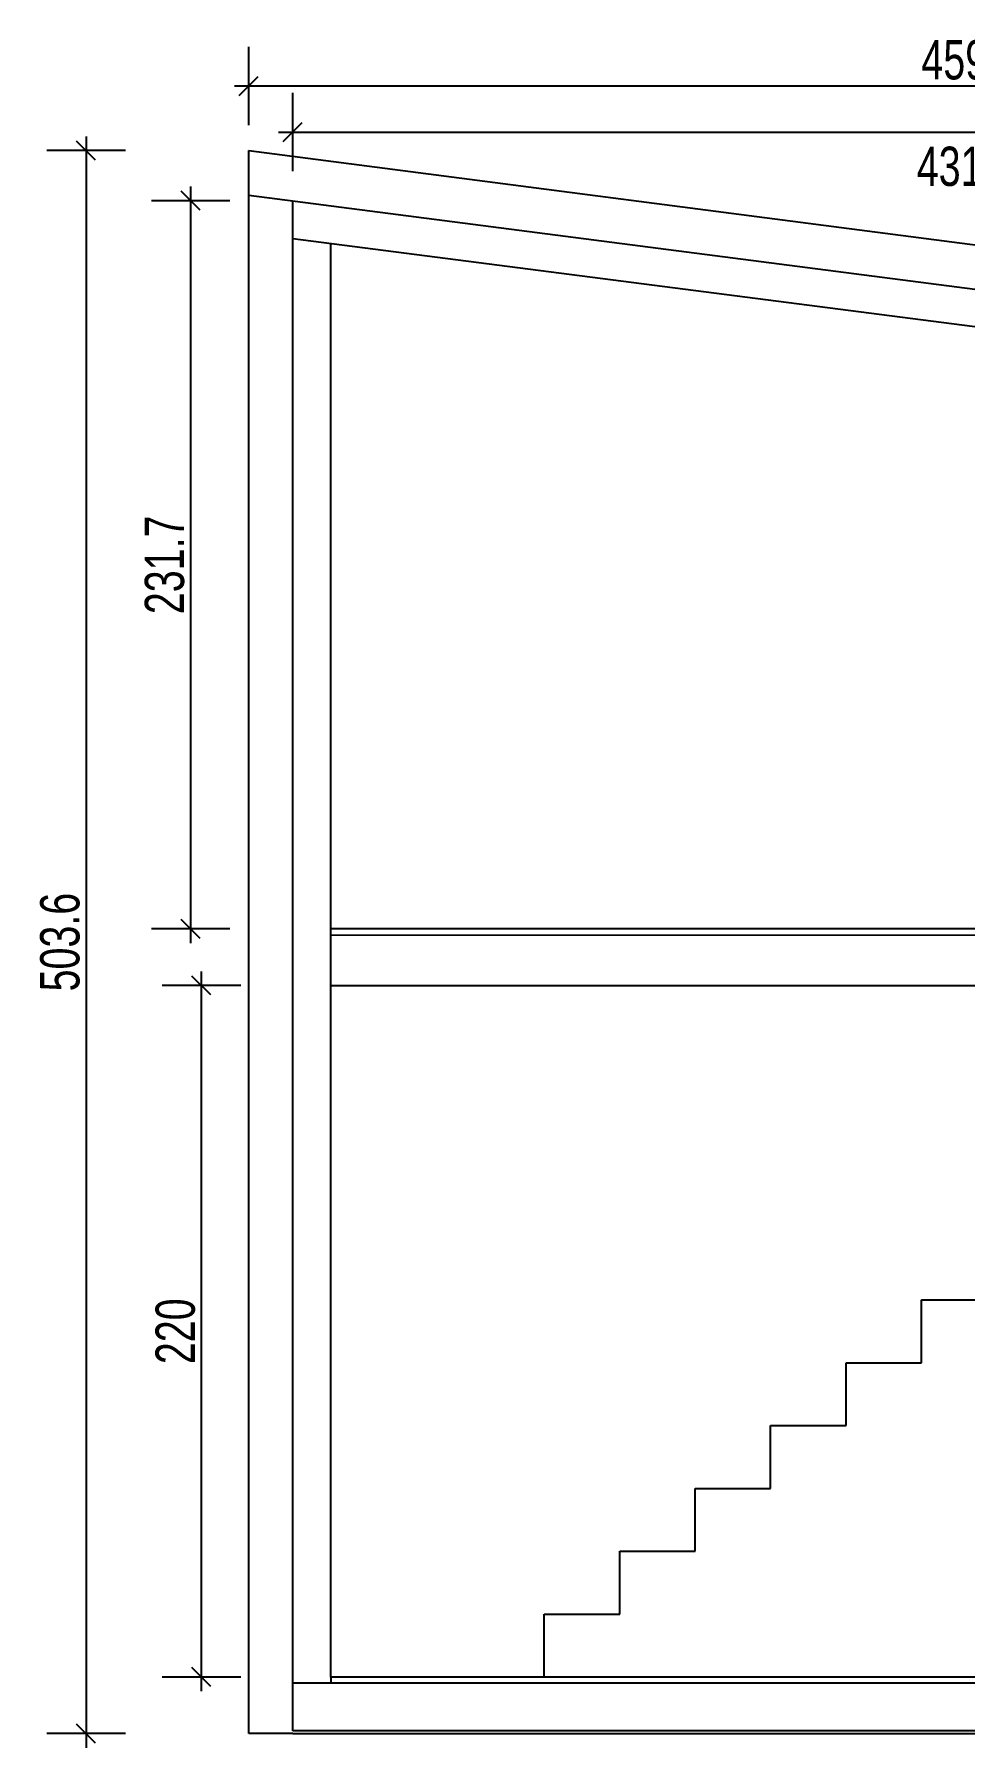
# Model space of a CAD drawing. Header units: centimetres. Extents: x 77721 to 213373, y -51694 to -17847.
# Drawn here: x 111247 to 111543, y -19114 to -18568 of the extents above; entities that cross this region are included whole.
import ezdxf

# ---------------------------------------------------------------- set-up
doc = ezdxf.new("R2010")
doc.units = ezdxf.units.CM
doc.header["$LTSCALE"] = 5
doc.header["$MEASUREMENT"] = 0
doc.layers.add('KOTI', color=4, linetype='Continuous')
doc.styles.add('4-', font='simp.shx', dxfattribs={"width": 0.75})
doc.dimstyles.new('KOTI_K50.0cm', dxfattribs={"dimtxt": 12.5, "dimasz": 12.5, "dimexe": 12.5, "dimexo": 0, "dimgap": 2, "dimtad": 1, "dimdec": 1, "dimrnd": 0.1, "dimdsep": 46, "dimtxsty": '4-', "dimtsz": 3, "dimcen": 0.09, "dimdle": 4.5, "dimclrd": 256, "dimclrt": 256, "dimaunit": 1, "dimazin": 2, "dimtfac": 1, "dimtdec": 4, "dimtix": 1, "dimtmove": 2, "dimatfit": 3, "dimfxl": 12.5, "dimfxlon": 1, "dimtvp": 1, "dimtolj": 1, "dimtzin": 0, "dimarcsym": 0})

# ---------------------------------------------------------------- blocks, each defined once
blk = doc.blocks.new('*D232')
at = {"layer": 'Defpoints', "color": 0, "linetype": 'Continuous', "transparency": 16777216}
for p in [(111315.64, -18605.37), (111263.92, -19109.01), (111315.64, -19109.01)]:
    blk.add_point(p, dxfattribs=at)
at = {"layer": 'KOTI', "color": 0, "linetype": 'Continuous', "lineweight": -2, "transparency": 16777216}
for p, q in [((111276.42, -18605.37), (111251.42, -18605.37)), ((111276.42, -19109.01), (111251.42, -19109.01))]:
    blk.add_line(p, q, dxfattribs=at)
at = {"layer": 'KOTI', "linetype": 'Continuous', "lineweight": -2, "transparency": 16777216}
for p, q in [((111266.92, -18608.37), (111260.92, -18602.37)), ((111263.92, -18600.87), (111263.92, -19113.51)), ((111266.92, -19112.01), (111260.92, -19106.01))]:
    blk.add_line(p, q, dxfattribs=at)
at = {"layer": 'KOTI', "linetype": 'Continuous', "transparency": 16777216, "insert": (111255.67, -18857.19), "char_height": 12.5, "attachment_point": 5, "rotation": 90, "style": '4-'}
blk.add_mtext('\\A1;503.6', dxfattribs=at)
blk = doc.blocks.new('*D233')
at = {"layer": 'Defpoints', "color": 0, "linetype": 'Continuous', "transparency": 16777216}
for p in [(111760.76, -18599.46), (111329.64, -18871.01), (111760.76, -18871.03)]:
    blk.add_point(p, dxfattribs=at)
at = {"layer": 'KOTI', "color": 0, "linetype": 'Continuous', "lineweight": -2, "transparency": 16777216}
for p, q in [((111329.64, -18611.96), (111329.64, -18586.96)), ((111760.76, -18611.96), (111760.76, -18586.96))]:
    blk.add_line(p, q, dxfattribs=at)
at = {"layer": 'KOTI', "linetype": 'Continuous', "lineweight": -2, "transparency": 16777216}
for p, q in [((111325.14, -18599.46), (111765.26, -18599.46)), ((111326.64, -18602.46), (111332.64, -18596.46)), ((111757.76, -18602.46), (111763.76, -18596.46))]:
    blk.add_line(p, q, dxfattribs=at)
at = {"layer": 'KOTI', "linetype": 'Continuous', "transparency": 16777216, "insert": (111543.74, -18610.45), "char_height": 12.5, "attachment_point": 5, "style": '4-'}
blk.add_mtext('\\A1;431.1', dxfattribs=at)
blk = doc.blocks.new('*D234')
at = {"layer": 'Defpoints', "color": 0, "linetype": 'Continuous', "transparency": 16777216}
for p in [(111774.76, -18584.81), (111315.64, -18605.37), (111774.76, -18664.94)]:
    blk.add_point(p, dxfattribs=at)
at = {"layer": 'KOTI', "color": 0, "linetype": 'Continuous', "lineweight": -2, "transparency": 16777216}
for p, q in [((111315.64, -18597.31), (111315.64, -18572.31)), ((111774.76, -18597.31), (111774.76, -18572.31))]:
    blk.add_line(p, q, dxfattribs=at)
at = {"layer": 'KOTI', "linetype": 'Continuous', "lineweight": -2, "transparency": 16777216}
for p, q in [((111312.64, -18587.81), (111318.64, -18581.81)), ((111771.76, -18587.81), (111777.76, -18581.81)), ((111311.14, -18584.81), (111779.26, -18584.81))]:
    blk.add_line(p, q, dxfattribs=at)
at = {"layer": 'KOTI', "linetype": 'Continuous', "transparency": 16777216, "insert": (111545.2, -18576.56), "char_height": 12.5, "attachment_point": 5, "style": '4-'}
blk.add_mtext('\\A1;459.1', dxfattribs=at)
blk = doc.blocks.new('*D237')
at = {"layer": 'Defpoints', "color": 0, "linetype": 'Continuous', "transparency": 16777216}
for p in [(111329.64, -18621.32), (111297.19, -18853.01), (111341.74, -18853.01)]:
    blk.add_point(p, dxfattribs=at)
at = {"layer": 'KOTI', "linetype": 'Continuous', "lineweight": -2, "transparency": 16777216}
for p, q in [((111297.19, -18616.82), (111297.19, -18857.51)), ((111300.19, -18624.32), (111294.19, -18618.32)), ((111300.19, -18856.01), (111294.19, -18850.01))]:
    blk.add_line(p, q, dxfattribs=at)
at = {"layer": 'KOTI', "color": 0, "linetype": 'Continuous', "lineweight": -2, "transparency": 16777216}
for p, q in [((111309.69, -18621.32), (111284.69, -18621.32)), ((111309.69, -18853.01), (111284.69, -18853.01))]:
    blk.add_line(p, q, dxfattribs=at)
at = {"layer": 'KOTI', "linetype": 'Continuous', "transparency": 16777216, "insert": (111288.94, -18737.17), "char_height": 12.5, "attachment_point": 5, "rotation": 90, "style": '4-'}
blk.add_mtext('\\A1;231.7', dxfattribs=at)
blk = doc.blocks.new('*D238')
at = {"layer": 'Defpoints', "color": 0, "linetype": 'Continuous', "transparency": 16777216}
for p in [(111300.61, -18871.01), (111341.74, -18871.01), (111341.74, -19091.01)]:
    blk.add_point(p, dxfattribs=at)
at = {"layer": 'KOTI', "linetype": 'Continuous', "lineweight": -2, "transparency": 16777216}
for p, q in [((111300.61, -19095.51), (111300.61, -18866.51)), ((111303.61, -18874.01), (111297.61, -18868.01)), ((111303.61, -19094.01), (111297.61, -19088.01))]:
    blk.add_line(p, q, dxfattribs=at)
at = {"layer": 'KOTI', "color": 0, "linetype": 'Continuous', "lineweight": -2, "transparency": 16777216}
for p, q in [((111313.11, -18871.01), (111288.11, -18871.01)), ((111313.11, -19091.01), (111288.11, -19091.01))]:
    blk.add_line(p, q, dxfattribs=at)
at = {"layer": 'KOTI', "linetype": 'Continuous', "transparency": 16777216, "insert": (111292.36, -18981.01), "char_height": 12.5, "attachment_point": 5, "rotation": 90, "style": '4-'}
blk.add_mtext('\\A1;220', dxfattribs=at)

msp = doc.modelspace()

# ---------------------------------------------------------------- linework, layer by layer
at = {"layer": 'KOTI', "color": 2, "linetype": 'Continuous'}
for p, q in [((111315.64, -18605.37), (111774.76, -18664.94)), ((111315.64, -19109.01), (111315.64, -18605.37)), ((111315.64, -18619.5), (111774.76, -18679.08)), ((111329.64, -19108.11), (111329.64, -18621.32)), ((111760.76, -18689.19), (111329.64, -18633.44)), ((111341.74, -19091.01), (111341.74, -18635.01))]:
    msp.add_line(p, q, dxfattribs=at)
at = {"layer": 'KOTI', "color": 2, "linetype": 'Continuous', "true_color": 0xf1eb1f}
for p, q in [((111748.65, -18855.01), (111341.74, -18855.06)), ((111341.74, -18871.01), (111748.65, -18871.01)), ((111529.6, -18971.02), (111553.6, -18971.02)), ((111529.6, -18991.02), (111529.6, -18971.02)), ((111505.6, -18991.02), (111529.6, -18991.02)), ((111505.6, -19011.02), (111505.6, -18991.02)), ((111481.6, -19011.02), (111505.6, -19011.02)), ((111481.6, -19031.02), (111481.6, -19011.02)), ((111457.6, -19031.02), (111481.6, -19031.02)), ((111457.6, -19051.02), (111457.6, -19031.02)), ((111433.6, -19051.02), (111457.6, -19051.02)), ((111433.6, -19071.02), (111433.6, -19051.02)), ((111409.6, -19071.02), (111433.6, -19071.02)), ((111409.6, -19091.02), (111409.6, -19071.02)), ((111760.76, -19091.01), (111341.74, -19091.01)), ((111341.74, -19091.01), (111341.74, -19093.01)), ((111760.76, -19093.01), (111341.74, -19093.01)), ((111329.64, -19109.01), (111315.64, -19109.01)), ((111760.76, -19108.11), (111329.64, -19108.11)), ((111329.64, -19109.01), (111760.76, -19109.01))]:
    msp.add_line(p, q, dxfattribs=at)
at = {"layer": 'KOTI', "color": 6, "linetype": 'Continuous'}
msp.add_line((111341.74, -19093.01), (111329.64, -19093.01), dxfattribs=at)
at = {"layer": 'KOTI', "color": 2, "linetype": 'Continuous', "true_color": 0xf1eb1f}
msp.add_lwpolyline([(111748.65, -18853.01), (111341.74, -18853.01)], dxfattribs=at)

# ---------------------------------------------------------------- dimensions: what is measured, and where the dimension line sits
at = {"layer": 'KOTI', "color": 6, "linetype": 'Continuous'}
dim = msp.add_linear_dim(base=(111774.76, -18584.81), p1=(111315.64, -18605.37), p2=(111774.76, -18664.94), dimstyle='KOTI_K50.0cm', dxfattribs=at)
dim.commit()
dim.dimension.update_dxf_attribs({"geometry": '*D234', "text_midpoint": (111545.2, -18576.56)})
dim = msp.add_linear_dim(base=(111760.76, -18599.46), p1=(111329.64, -18871.01), p2=(111760.76, -18871.03), dimstyle='KOTI_K50.0cm', dxfattribs=at)
dim.commit()
dim.dimension.update_dxf_attribs({"geometry": '*D233', "text_midpoint": (111543.74, -18610.45), "dimtype": 160})
for base, p1, p2, picture, middle in [((111263.92, -19109.01), (111315.64, -18605.37), (111315.64, -19109.01), '*D232', (111255.67, -18857.19)), ((111297.19, -18853.01), (111329.64, -18621.32), (111341.74, -18853.01), '*D237', (111288.94, -18737.17)), ((111300.61, -18871.01), (111341.74, -19091.01), (111341.74, -18871.01), '*D238', (111292.36, -18981.01))]:
    dim = msp.add_linear_dim(base=base, p1=p1, p2=p2, angle=90, dimstyle='KOTI_K50.0cm', dxfattribs=at)
    dim.commit()
    dim.dimension.update_dxf_attribs({"geometry": picture, "text_midpoint": middle})

doc.saveas('drawing.dxf')
